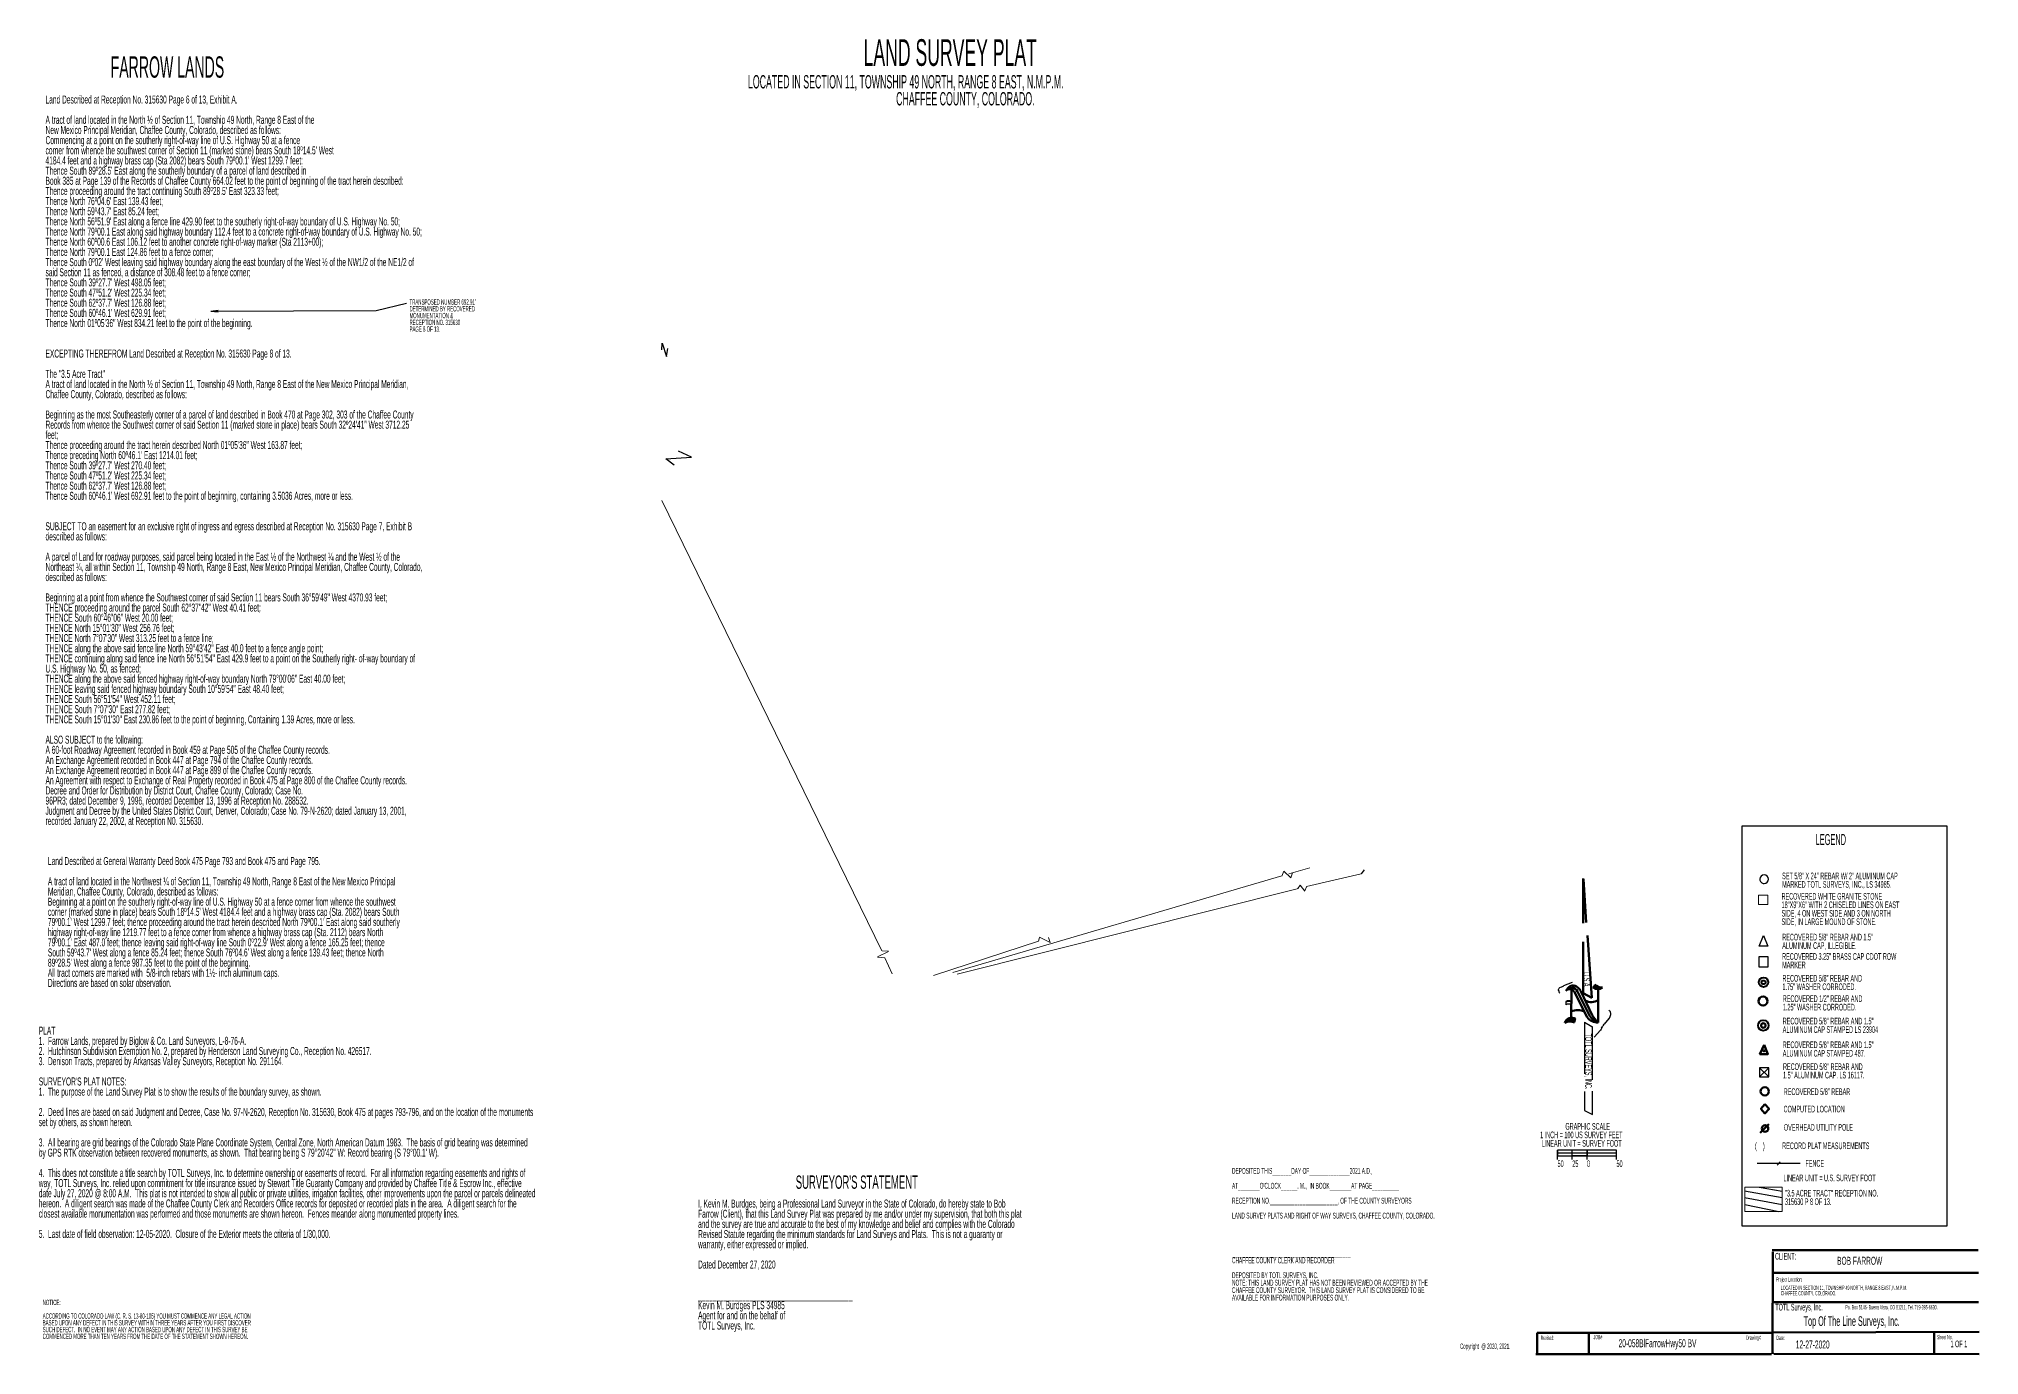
# Model space of a CAD drawing. Extents: x 2835785 to 2851632, y 1243954 to 1251877.
# Drawn here: x 2848956 to 2849944, y 1247658 to 1248328 of the extents above; entities that cross this region are included whole.
import ezdxf

# ---------------------------------------------------------------- set-up
doc = ezdxf.new("R2010")
doc.units = 0
doc.header["$MEASUREMENT"] = 0
for name, pattern in [('Dash Dot6', [194.363279, 48.590819, -43.731734, 9.718163, -43.731743, 48.590819]), ('Dash Dot7', [193.865847, 48.466461, -43.619812, 9.693292, -43.619821, 48.466461]), ('Dash Dot8', [177.869152, 44.467287, -40.020556, 8.893457, -40.020564, 44.467287]), ('Dash Dot9', [178.598509, 44.649626, -40.184661, 8.929925, -40.18467, 44.649626]), ('Dash Long2', [77.125368, 33.61875, -9.887867, 33.61875]), ('Dash Long3', [428.578266, 186.816169, -54.945928, 186.816169]), ('Dash Med', [212.629034, 76.908372, -58.812289, 76.908372]), ('Dash Med1', [211.059148, 76.340542, -58.378065, 76.340542]), ('Dash Med2', [209.487385, 75.772031, -57.943322, 75.772031]), ('Dash Med3', [214.900376, 77.729922, -59.440532, 77.729922]), ('Fence Rail13', [655.764611, 262.305841, -131.15293, 262.305841]), ('Long Dash3', [331.917894, 110.639298, -55.319649, 110.639298, -55.319649])]:
    doc.linetypes.add(name, pattern=pattern)
for name, color, linetype, true_color in [('Dot_Layer', 7, 'Continuous', 0x000000), ('Layout', 5, 'Continuous', 0x0000ff), ('R315630P7', 5, 'Continuous', 0x0000ff), ('Text', 5, 'Continuous', 0x0000ff)]:
    doc.layers.add(name, color=color, linetype=linetype, true_color=true_color)
doc.styles.add('Banjoman Open Bold3', font='txt', dxfattribs={"width": 0.383816, "height": 13.8})

msp = doc.modelspace()

# ---------------------------------------------------------------- linework, layer by layer
at = {"layer": 'Dot_Layer', "color": 18, "linetype": 'ByBlock', "lineweight": 25, "ltscale": 30, "true_color": 0x000000}
msp.add_line((2849743.27, 1247827.13), (2849747.03, 1247824.97), dxfattribs=at)
at = {"layer": 'Layout', "color": 5, "linetype": 'ByBlock', "ltscale": 30, "true_color": 0x0000ff}
for p, q in [((2849128.1, 1248189.39), (2849143.7, 1248193.09)), ((2849043.94, 1248189.15), (2849047.66, 1248189.65)), ((2849043.94, 1248189.15), (2849128.1, 1248189.39)), ((2849043.94, 1248189.15), (2849047.66, 1248188.68)), ((2849273.56, 1248169.35), (2849273.84, 1248172.85)), ((2849273.84, 1248172.85), (2849275.89, 1248165.97)), ((2849275.89, 1248165.97), (2849276.62, 1248170.02)), ((2849275.56, 1248113.85), (2849288.68, 1248114.77)), ((2849279.87, 1248110.72), (2849275.56, 1248113.85)), ((2849288.68, 1248114.77), (2849282.15, 1248117.77)), ((2849729.56, 1247757.12), (2849729.56, 1247762)), ((2849729.56, 1247759), (2849729.56, 1247762)), ((2849729.56, 1247760.5), (2849759.56, 1247760.5)), ((2849737.06, 1247757.12), (2849737.06, 1247762)), ((2849737.06, 1247759), (2849737.06, 1247762)), ((2849744.56, 1247757.12), (2849744.56, 1247762)), ((2849744.56, 1247759), (2849744.56, 1247762)), ((2849759.56, 1247757.12), (2849759.56, 1247762))]:
    msp.add_line(p, q, dxfattribs=at)
at = {"layer": 'Layout', "color": 5, "linetype": 'ByBlock', "lineweight": 13, "ltscale": 30, "true_color": 0x0000ff}
for p, q in [((2849589.16, 1247901.46), (2849590.26, 1247904)), ((2849590.17, 1247904), (2849593.81, 1247900.53)), ((2849593.83, 1247900.5), (2849594.56, 1247903.05)), ((2849597.41, 1247895.09), (2849598.54, 1247896.76)), ((2849598.58, 1247896.76), (2849600.97, 1247893.83)), ((2849600.97, 1247893.96), (2849601.69, 1247895.99)), ((2849465.42, 1247868.25), (2849465.89, 1247870.27)), ((2849465.89, 1247870.34), (2849471.2, 1247867.65)), ((2849471.27, 1247867.58), (2849470.4, 1247870.14)), ((2849387.09, 1247859.85), (2849383.35, 1247860.22)), ((2849383.42, 1247860.29), (2849388.96, 1247863.12)), ((2849388.99, 1247863.16), (2849385.69, 1247863.4)), ((2849390.92, 1247851.78), (2849387.09, 1247859.86))]:
    msp.add_line(p, q, dxfattribs=at)
at = {"layer": 'Layout', "color": 5, "linetype": 'ByBlock', "lineweight": 50, "ltscale": 30, "true_color": 0x0000ff}
for p, q in [((2849742.64, 1247877.57), (2849742.64, 1247900.23)), ((2849742.7, 1247899.94), (2849744.16, 1247877.81)), ((2849742.64, 1247841.92), (2849742.64, 1247867.92)), ((2849744.86, 1247871.17), (2849747.04, 1247839.55)), ((2849736.58, 1247843.71), (2849736.56, 1247829.34)), ((2849737.96, 1247842.63), (2849744.59, 1247829.57)), ((2849739.7, 1247842.73), (2849745.96, 1247830.07)), ((2849741.42, 1247842.96), (2849747.19, 1247830.74)), ((2849747.04, 1247839.45), (2849742.67, 1247841.9)), ((2849750.28, 1247843.88), (2849750.27, 1247826.88))]:
    msp.add_line(p, q, dxfattribs=at)
at = {"layer": 'Layout', "color": 18, "linetype": 'ByBlock', "lineweight": 0, "ltscale": 30, "true_color": 0x000000}
for p, q in [((2849831.93, 1247891.69), (2849836.57, 1247891.69)), ((2849831.93, 1247891.69), (2849831.93, 1247887.06)), ((2849831.93, 1247887.06), (2849836.57, 1247887.06)), ((2849836.57, 1247891.69), (2849836.57, 1247887.06))]:
    msp.add_line(p, q, dxfattribs=at)
at = {"layer": 'Layout', "color": 5, "linetype": 'ByBlock', "lineweight": 25, "ltscale": 30, "true_color": 0x0000ff}
for p, q in [((2849731.73, 1247845.14), (2849732.73, 1247845.54)), ((2849732.73, 1247845.68), (2849737.2, 1247847.47)), ((2849747.68, 1247844.78), (2849748.55, 1247846.31)), ((2849730.09, 1247843.66), (2849730.17, 1247844.06)), ((2849730.11, 1247843.22), (2849730.09, 1247843.66)), ((2849730.53, 1247842.08), (2849730.13, 1247843.16)), ((2849730.17, 1247844.06), (2849730.43, 1247844.42)), ((2849730.45, 1247844.42), (2849730.8, 1247844.7)), ((2849730.8, 1247841.89), (2849730.57, 1247842.06)), ((2849730.8, 1247844.7), (2849731.64, 1247845.12)), ((2849738.7, 1247828.76), (2849738.24, 1247826.85)), ((2849743.28, 1247827.06), (2849743.28, 1247800.74)), ((2849752.75, 1247825.22), (2849753.34, 1247826.03)), ((2849753.39, 1247826.08), (2849755.88, 1247828.88)), ((2849755.67, 1247833.19), (2849756.1, 1247832.9)), ((2849756.19, 1247829.8), (2849755.72, 1247828.64)), ((2849756.14, 1247832.85), (2849756.38, 1247832.36)), ((2849756.48, 1247830.81), (2849756.19, 1247829.8)), ((2849756.38, 1247832.36), (2849756.57, 1247831.54)), ((2849756.57, 1247831.44), (2849756.48, 1247830.81)), ((2849747.11, 1247824.85), (2849747.1, 1247797.75)), ((2849751.35, 1247823.07), (2849748.12, 1247819.49)), ((2849751.73, 1247823.6), (2849751.35, 1247823.07)), ((2849752.06, 1247824.18), (2849751.73, 1247823.6)), ((2849751.92, 1247823.97), (2849752.6, 1247825.12)), ((2849743.27, 1247791.79), (2849743.28, 1247782.07)), ((2849747.28, 1247780.02), (2849747.28, 1247791.96)), ((2849743.28, 1247782.07), (2849747.28, 1247780.02))]:
    msp.add_line(p, q, dxfattribs=at)
at = {"layer": 'Layout', "color": 18, "linetype": 'ByBlock', "lineweight": 25, "ltscale": 30, "true_color": 0x000000}
for p, q in [((2849832.43, 1247803.87), (2849837.07, 1247799.23)), ((2849837.07, 1247803.87), (2849832.43, 1247799.23))]:
    msp.add_line(p, q, dxfattribs=at)
at = {"layer": 'Layout', "color": 18, "linetype": 'ByBlock', "lineweight": 50, "ltscale": 30, "true_color": 0x000000}
msp.add_line((2849837.15, 1247775.23), (2849832.67, 1247770.75), dxfattribs=at)
at = {"layer": 'Layout', "color": 5, "linetype": 'ByBlock', "lineweight": 25, "true_color": 0x0000ff}
msp.add_line((2849842.85, 1247755.92), (2849841.3, 1247754.37), dxfattribs=at)
at = {"layer": 'Layout', "color": 5, "linetype": 'ByBlock', "lineweight": 80, "ltscale": 30, "true_color": 0x0000ff}
for p, q in [((2849943.75, 1247711.05), (2849838.75, 1247711.05)), ((2849839.17, 1247710.23), (2849839.03, 1247658.21)), ((2849943.9, 1247699.51), (2849838.9, 1247699.51)), ((2849943.9, 1247684.51), (2849838.9, 1247684.51)), ((2849794.83, 1247668.98), (2849719.17, 1247668.98)), ((2849719.17, 1247668.98), (2849719.17, 1247657.73)), ((2849745.51, 1247657.54), (2849745.51, 1247668.79)), ((2849839.17, 1247668.98), (2849794.17, 1247668.98)), ((2849944.2, 1247669.51), (2849838.92, 1247669.08)), ((2849921.34, 1247658.09), (2849921.28, 1247669.34)), ((2849718.51, 1247658.14), (2849793.51, 1247658.14)), ((2849793.51, 1247658.14), (2849838.51, 1247658.14)), ((2849839.73, 1247658.27), (2849944.13, 1247658.13))]:
    msp.add_line(p, q, dxfattribs=at)
at = {"layer": 'Layout', "color": 5, "linetype": 'Dash Med', "lineweight": 13, "ltscale": 30, "true_color": 0x0000ff}
msp.add_lwpolyline([(2849273.57, 1248092.62), (2849385.66, 1247863.4)], dxfattribs=at)
at = {"layer": 'Layout', "color": 5, "linetype": 'ByBlock', "lineweight": 25, "ltscale": 30, "true_color": 0x0000ff}
msp.add_lwpolyline([(2849823.36, 1247723.48), (2849927.89, 1247723.48), (2849927.89, 1247926.88), (2849823.36, 1247926.88), (2849823.36, 1247723.48)], dxfattribs=at)
at = {"layer": 'Layout', "color": 5, "linetype": 'Long Dash3', "lineweight": 13, "ltscale": 30, "true_color": 0x0000ff}
msp.add_lwpolyline([(2849603.44, 1247905.59), (2849592.8, 1247902.54)], dxfattribs=at)
at = {"layer": 'Layout', "color": 5, "linetype": 'Dash Long2', "ltscale": 30, "true_color": 0x0000ff}
msp.add_lwpolyline([(2849631.18, 1247904.66), (2849629.6, 1247902.63)], dxfattribs=at)
at = {"layer": 'Layout', "color": 5, "linetype": 'Dash Long3', "lineweight": 13, "ltscale": 30, "true_color": 0x0000ff}
msp.add_lwpolyline([(2849629.59, 1247902.67), (2849601.78, 1247896.08)], dxfattribs=at)
at = {"layer": 'Layout', "color": 18, "linetype": 'ByBlock', "lineweight": 25, "ltscale": 30, "true_color": 0x000000}
for points in [[(2849834.33, 1247871.2), (2849836.55, 1247865.84), (2849832.18, 1247865.84), (2849834.33, 1247871.2)], [(2849832.01, 1247860.33), (2849831.95, 1247855.29), (2849836.84, 1247855.26), (2849836.84, 1247860.33), (2849832.01, 1247860.33)], [(2849832.43, 1247803.92), (2849832.43, 1247799.28), (2849837.07, 1247799.28), (2849837.07, 1247803.92), (2849832.43, 1247803.92)]]:
    msp.add_lwpolyline(points, dxfattribs=at)
at = {"layer": 'Layout', "color": 18, "linetype": 'ByBlock', "lineweight": 50, "ltscale": 30, "true_color": 0x000000}
for points in [[(2849834.66, 1247815.48), (2849836.62, 1247810.84), (2849832.6, 1247810.87), (2849834.66, 1247815.48)], [(2849835.08, 1247785.34), (2849833.1, 1247783.02), (2849835.16, 1247780.62), (2849837.27, 1247782.94), (2849835.08, 1247785.34)]]:
    msp.add_lwpolyline(points, dxfattribs=at)
at = {"layer": 'Layout', "color": 5, "linetype": 'ByBlock', "ltscale": 30, "true_color": 0x0000ff}
for points in [[(2849729.56, 1247759), (2849759.56, 1247759), (2849759.56, 1247762), (2849729.56, 1247762), (2849729.56, 1247759)], [(2849729.56, 1247760.5), (2849737.06, 1247760.5), (2849737.06, 1247762), (2849729.56, 1247762), (2849729.56, 1247760.5)], [(2849737.06, 1247760.5), (2849744.56, 1247760.5), (2849744.56, 1247759), (2849737.06, 1247759), (2849737.06, 1247760.5)], [(2849744.56, 1247760.5), (2849759.56, 1247760.5), (2849759.56, 1247762), (2849744.56, 1247762), (2849744.56, 1247760.5)]]:
    msp.add_lwpolyline(points, dxfattribs=at)
at = {"layer": 'Layout', "color": 5, "linetype": 'Fence Rail13', "lineweight": 25, "ltscale": 30, "true_color": 0x0000ff}
msp.add_lwpolyline([(2849853, 1247755.15), (2849831.14, 1247755.15)], dxfattribs=at)
at = {"layer": 'Layout', "color": 5, "linetype": 'Dash Dot6', "lineweight": 25, "ltscale": 30, "true_color": 0x0000ff}
msp.add_lwpolyline([(2849824.73, 1247741.26), (2849843.85, 1247737.77)], dxfattribs=at)
at = {"layer": 'Layout', "color": 5, "linetype": 'Dash Dot7', "lineweight": 25, "ltscale": 30, "true_color": 0x0000ff}
msp.add_lwpolyline([(2849824.8, 1247737.82), (2849843.85, 1247734.2)], dxfattribs=at)
at = {"layer": 'Layout', "color": 5, "linetype": 'ByBlock', "lineweight": 13, "ltscale": 30, "true_color": 0x0000ff}
msp.add_lwpolyline([(2849824.84, 1247730.69), (2849843.89, 1247730.69), (2849843.89, 1247743.13), (2849824.84, 1247743.13), (2849824.84, 1247730.69)], dxfattribs=at)
at = {"layer": 'Layout', "color": 5, "linetype": 'Dash Dot9', "lineweight": 25, "ltscale": 30, "true_color": 0x0000ff}
msp.add_lwpolyline([(2849832.18, 1247743.12), (2849843.9, 1247741.04)], dxfattribs=at)
at = {"layer": 'Layout', "color": 5, "linetype": 'Dash Dot8', "lineweight": 25, "ltscale": 30, "true_color": 0x0000ff}
msp.add_lwpolyline([(2849824.83, 1247734.21), (2849842.25, 1247730.64)], dxfattribs=at)
at = {"layer": 'Layout', "color": 5, "linetype": 'ByBlock', "lineweight": -3, "ltscale": 30, "true_color": 0x0000ff}
msp.add_lwpolyline([(2849824.84, 1247730.69), (2849824.84, 1247730.69)], dxfattribs=at)
at = {"layer": 'Layout', "color": 18, "linetype": 'ByBlock', "lineweight": 40, "ltscale": 30, "true_color": 0x000000}
for centre, radius in [((2849834.45, 1247847.39), 2.41), ((2849834.42, 1247847.37), 1.01), ((2849834.3, 1247825.42), 2.69)]:
    msp.add_circle(centre, radius, dxfattribs=at)
at = {"layer": 'Layout', "color": 18, "linetype": 'ByBlock', "lineweight": 50, "ltscale": 30, "true_color": 0x000000}
for centre, radius in [((2849834.16, 1247837.8), 2.3), ((2849834.3, 1247825.42), 1.13), ((2849835.05, 1247791.86), 2.1), ((2849835.19, 1247772.99), 1.67)]:
    msp.add_circle(centre, radius, dxfattribs=at)
at = {"layer": 'Layout', "color": 5, "linetype": 'ByBlock', "lineweight": 50, "ltscale": 30, "true_color": 0x0000ff}
msp.add_circle((2849834.7, 1247812.48), 0.3, dxfattribs=at)
at = {"layer": 'Layout', "color": 5, "linetype": 'ByBlock', "ltscale": 30, "true_color": 0x0000ff}
for start, end in [(90.00014, 180.00013), (179.99985, 269.99986), (0.00002, 89.99998), (270.00014, 0.00014)]:
    msp.add_arc((2849834.75, 1247899.87), 2.24, start, end, dxfattribs=at)
at = {"layer": 'Layout', "color": 5, "linetype": 'ByBlock', "lineweight": 50, "ltscale": 30, "true_color": 0x0000ff}
for centre, radius, start, end in [((2849739.26, 1247840.38), 6.08, 122.99345, 153.50571), ((2849737.38, 1247841.63), 4.11, 79.48949, 110.41075), ((2849735.88, 1247839.51), 6.57, 31.74554, 69.92884), ((2849750.81, 1247848.23), 3.81, 224.95749, 295.01713), ((2849752.05, 1247849.51), 4.75, 222.42262, 274.43766), ((2849736.66, 1247841.42), 3.31, 23.78578, 149.25869), ((2849735.71, 1247841.28), 2.62, 30.80066, 136.07017), ((2849746.78, 1247843.15), 5.89, 237.7244, 306.50771), ((2849750.03, 1247847.39), 3.54, 228.17974, 312.63201), ((2849736.73, 1247825.82), 3.54, 56.32075, 163.40181), ((2849735.82, 1247822.72), 4.79, 59.40215, 121.03169), ((2849736.46, 1247824.6), 3.81, 58.11004, 144.19767), ((2849739.8, 1247825.77), 7.5, 63.78317, 115.66772), ((2849749.97, 1247833.67), 6.76, 217.2673, 272.73448), ((2849753.28, 1247835.49), 9.11, 216.54712, 250.36485), ((2849762.45, 1247839.94), 17.82, 211.11633, 226.94437)]:
    msp.add_arc(centre, radius, start, end, dxfattribs=at)
at = {"layer": 'Layout', "color": 5, "linetype": 'ByBlock', "lineweight": 25, "ltscale": 30, "true_color": 0x0000ff}
for centre, radius, start, end in [((2849735.18, 1247834.04), 3.57, 67.53871, 114.20019), ((2849739.31, 1247836.78), 5.57, 170.57331, 188.47751), ((2849735.19, 1247834.95), 3.07, 63.43494, 116.56507), ((2849735.23, 1247833.19), 3.07, 63.43494, 116.56507)]:
    msp.add_arc(centre, radius, start, end, dxfattribs=at)
at = {"layer": 'R315630P7', "color": 5, "linetype": 'Dash Med2', "lineweight": 13, "ltscale": 30, "true_color": 0x0000ff}
msp.add_lwpolyline([(2849589.22, 1247901.56), (2849421.72, 1247852.36)], dxfattribs=at)
at = {"layer": 'R315630P7', "color": 5, "linetype": 'Dash Med3', "lineweight": 13, "ltscale": 30, "true_color": 0x0000ff}
msp.add_lwpolyline([(2849597.67, 1247895.1), (2849423.96, 1247851.56)], dxfattribs=at)
at = {"layer": 'R315630P7', "color": 5, "linetype": 'Dash Med1', "lineweight": 13, "ltscale": 30, "true_color": 0x0000ff}
msp.add_lwpolyline([(2849465.42, 1247868.25), (2849411.9, 1247850.85)], dxfattribs=at)

# ---------------------------------------------------------------- texts
at = {"layer": 'Layout'}
for s, height, width, p in [('LAND SURVEY PLAT', 13.5783, 0.493958, (2849376.3, 1248313.97)), ('LOCATED IN SECTION 11, TOWNSHIP 49 NORTH, RANGE 8 EAST, N.M.P.M.', 6.79, 0.493735, (2849317.43, 1248302.47)), ('CHAFFEE COUNTY, COLORADO.', 6.79, 0.493735, (2849392.86, 1248293.84)), ('Land Described at Reception No. 315630 Page 6 of 13, Exhibit A.', 4.0733, 0.494032, (2848959.86, 1248294.81)), ('A tract of land located in the North ½ of Section 11, Township 49 North, Range 8 East of the ', 4.0733, 0.494032, (2848959.86, 1248284.46)), ('New Mexico Principal Meridian, Chaffee County, Colorado, described as follows:', 4.0733, 0.494032, (2848959.86, 1248279.29)), ("corner from whence the southwest corner of Section 11 (marked stone) bears South 18º14.5' West ", 4.0733, 0.494032, (2848959.86, 1248268.94)), ('Commencing at a point on the southerly right-of-way line of U.S. Highway 50 at a fence ', 4.0733, 0.494032, (2848959.86, 1248274.11)), ("Thence South 89º28.5' East along the southerly boundary of a parcel of land described in ", 4.0733, 0.494032, (2848959.86, 1248258.59)), ("4184.4 feet and a highway brass cap (Sta 2082) bears South 79º00.1' West 1299.7 feet:", 4.0733, 0.494032, (2848959.86, 1248263.77)), ("Thence proceeding around the tract continuing South 89º28.5' East 323.33 feet;", 4.0733, 0.494032, (2848959.86, 1248248.25)), ('Book 385 at Page 139 of the Records of Chaffee County 664.02 feet to the point of beginning of the tract herein described:', 4.07333, 0.494032, (2848959.86, 1248253.42)), ("Thence North 76º04.6' East 139.43 feet;", 4.0733, 0.494032, (2848959.86, 1248243.07)), ("Thence North 59º43.7' East 85.24 feet;", 4.0733, 0.494032, (2848959.86, 1248237.9)), ("Thence North 56º51.9' East along a fence line 429.90 feet to the southerly right-of-way boundary of U.S. Highway No. 50;", 4.07333, 0.494032, (2848959.86, 1248232.73)), ('Thence North 79º00.1 East along said highway boundary 112.4 feet to a concrete right-of-way boundary of U.S. Highway No. 50;', 4.07333, 0.494032, (2848959.86, 1248227.55)), ('Thence North 60º00.6 East 106.12 feet to another concrete right-of-way marker (Sta 2113+00);', 4.0733, 0.494032, (2848959.86, 1248222.38)), ('Thence North 79º00.1 East 124.86 feet to a fence corner;', 4.0733, 0.494032, (2848959.86, 1248217.21)), ("Thence South 0º02' West leaving said highway boundary along the east boundary of the West ½ of the NW1/2 of the NE1/2 of ", 4.07333, 0.494032, (2848959.86, 1248212.03)), ('said Section 11 as fenced, a distance of 308.48 feet to a fence corner;', 4.0733, 0.494032, (2848959.86, 1248206.86)), ("Thence South 39º27.7' West 498.05 feet;", 4.0733, 0.494032, (2848959.86, 1248201.69)), ("Thence South 47º51.2' West 225.34 feet;", 4.0733, 0.494032, (2848959.86, 1248196.51)), ("Thence South 62º37.7' West 126.88 feet;", 4.0733, 0.494032, (2848959.86, 1248191.34)), ("TRANSPOSED NUMBER 692.91'", 2.715, 0.494403, (2849145.15, 1248192.39)), ('DETERMINED BY RECOVERED', 2.715, 0.494403, (2849145.15, 1248188.94)), ("Thence South 60º46.1' West 629.91 feet;", 4.0733, 0.494032, (2848959.86, 1248186.17)), ('Thence North 01º05\'36" West 834.21 feet to the point of the beginning.', 4.0733, 0.494032, (2848959.86, 1248180.99)), ('MONUMENTATION & ', 2.715, 0.494403, (2849145.15, 1248185.5)), ('RECEPTION NO. 315630', 2.715, 0.494403, (2849145.15, 1248182.05)), ('PAGE 8 OF 13.', 2.715, 0.494403, (2849145.15, 1248178.6)), ('EXCEPTING THEREFROM Land Described at Reception No. 315630 Page 8 of 13.', 4.0733, 0.494032, (2848959.86, 1248165.47)), ('A tract of land located in the North ½ of Section 11, Township 49 North, Range 8 East of the New Mexico Principal Meridian, ', 4.07333, 0.494032, (2848959.86, 1248149.95)), ('The "3.5 Acre Tract" ', 4.0733, 0.494032, (2848959.86, 1248155.13)), ('Chaffee County, Colorado, described as follows:', 4.0733, 0.494032, (2848959.86, 1248144.78)), ('Beginning as the most Southeasterly corner of a parcel of land described in Book 470 at Page 302, 303 of the Chaffee County ', 4.07333, 0.494032, (2848959.86, 1248134.43)), ('Records from whence the Southwest corner of said Section 11 (marked stone in place) bears South 32º24\'41" West 3712.25 ', 4.07333, 0.494032, (2848959.86, 1248129.26)), ('feet; ', 4.073, 0.494032, (2848959.86, 1248124.09)), ('Thence proceeding around the tract herein described North 01º05\'36" West 163.87 feet;', 4.0733, 0.494032, (2848959.86, 1248118.91)), ("Thence preceding North 60º46.1' East 1214.01 feet;", 4.0733, 0.494032, (2848959.86, 1248113.74)), ("Thence South 39º27.7' West 270.40 feet;", 4.0733, 0.494032, (2848959.86, 1248108.57)), ("Thence South 47º51.2' West 225.34 feet;", 4.0733, 0.494032, (2848959.86, 1248103.39)), ("Thence South 62º37.7' West 126.88 feet;", 4.0733, 0.494032, (2848959.86, 1248098.22)), ("Thence South 60º46.1' West 692.91 feet to the point of beginning, containing 3.5036 Acres, more or less.", 4.07333, 0.494032, (2848959.86, 1248093.05)), ('described as follows: ', 4.0733, 0.494032, (2848959.86, 1248072.35)), ('SUBJECT TO an easement for an exclusive right of ingress and egress described at Reception No. 315630 Page 7, Exhibit B ', 4.07333, 0.494032, (2848959.86, 1248077.53)), ('A parcel of Land for roadway purposes, said parcel being located in the East ½ of the Northwest ¼ and the West ½ of the ', 4.07333, 0.494032, (2848959.86, 1248062.01)), ('described as follows:', 4.0733, 0.494032, (2848959.86, 1248051.66)), ('Northeast ¼, all within Section 11, Township 49 North, Range 8 East, New Mexico Principal Meridian, Chaffee County, Colorado, ', 4.07333, 0.494032, (2848959.86, 1248056.83)), ('Beginning at a point from whence the Southwest corner of said Section 11 bears South 36%%D59\'49" West 4370.93 feet;  ', 4.07333, 0.494032, (2848959.86, 1248041.31)), ('THENCE proceeding around the parcel South 62%%D37"42" West 40.41 feet;  ', 4.0733, 0.494032, (2848959.86, 1248036.14)), ('THENCE South 60%%D46"06" West 20.00 feet;  ', 4.0733, 0.494032, (2848959.86, 1248030.97)), ('THENCE North 15%%D01\'30" West 256.76 feet;  ', 4.0733, 0.494032, (2848959.86, 1248025.79)), ('THENCE North 7%%D07\'30" West 313.25 feet to a fence line;  ', 4.0733, 0.494032, (2848959.86, 1248020.62)), ('THENCE along the above said fence line North 59%%D43\'42" East 40.0 feet to a fence angle point;  ', 4.0733, 0.494032, (2848959.86, 1248015.45)), ('THENCE continuing along said fence line North 56%%D51\'54" East 429.9 feet to a point on the Southerly right- of-way boundary of ', 4.07333, 0.494032, (2848959.86, 1248010.27)), ('THENCE along the above said fenced highway right-of-way boundary North 79%%D00\'06" East 40.00 feet;  ', 4.07333, 0.494032, (2848959.86, 1247999.93)), ('U.S. Highway No. 50, as fenced;  ', 4.0733, 0.494032, (2848959.86, 1248005.1)), ('THENCE leaving said fenced highway boundary South 10%%D59\'54" East 48.40 feet;  ', 4.0733, 0.494032, (2848959.86, 1247994.75)), ('THENCE South 56%%D51\'54" West 452.11 feet; ', 4.0733, 0.494032, (2848959.86, 1247989.58)), ('THENCE South 7%%D07\'30" East 277.82 feet; ', 4.0733, 0.494032, (2848959.86, 1247984.41)), ('THENCE South 15%%D01\'30" East 230.86 feet to the point of beginning, Containing 1.39 Acres, more or less.', 4.07333, 0.494032, (2848959.86, 1247979.23)), ('ALSO SUBJECT to the following:', 4.0733, 0.494032, (2848959.86, 1247968.89)), ('A 60-foot Roadway Agreement recorded in Book 459 at Page 505 of the Chaffee County records.', 4.0733, 0.494032, (2848959.86, 1247963.71)), ('An Exchange Agreement recorded in Book 447 at Page 794 of the Chaffee County records.', 4.0733, 0.494032, (2848959.86, 1247958.54)), ('An Exchange Agreement recorded in Book 447 at Page 899 of the Chaffee County records.', 4.0733, 0.494032, (2848959.86, 1247953.37)), ('An Agreement with respect to Exchange of Real Property recorded in Book 475 at Page 800 of the Chaffee County records.', 4.07333, 0.494032, (2848959.86, 1247948.19)), ('Decree and Order for Distribution by District Court, Chaffee County, Colorado; Case No.', 4.0733, 0.494032, (2848959.86, 1247943.02)), ('Judgment and Decree by the United States District Court, Denver, Colorado; Case No. 79-N-2620; dated January 13, 2001, ', 4.07333, 0.494032, (2848959.86, 1247932.67)), ('96PR3; dated December 9, 1996, recorded December 13, 1996 at Reception No. 288532.', 4.0733, 0.494032, (2848959.86, 1247937.85)), ('recorded January 22, 2002, at Reception N0. 315630.', 4.0733, 0.494032, (2848959.86, 1247927.5)), ('LEGEND', 5.628, 0.40061, (2849860.92, 1247917.27)), ('Land Described at General Warranty Deed Book 475 Page 793 and Book 475 and Page 795.', 4.0733, 0.494032, (2848961.08, 1247907.1)), ('A tract of land located in the Northwest ¼ of Section 11, Township 49 North, Range 8 East of the New Mexico Principal ', 4.07333, 0.494032, (2848961.08, 1247896.75)), ('Meridian, Chaffee County, Colorado, described as follows:', 4.0733, 0.494032, (2848961.08, 1247891.58)), ("corner (marked stone in place) bears South 18º14.5' West 4184.4 feet and a highway brass cap (Sta. 2082) bears South ", 4.07333, 0.494032, (2848961.08, 1247881.23)), ('Beginning at a point on the southerly right-of-way line of U.S. Highway 50 at a fence corner from whence the southwest ', 4.07333, 0.494032, (2848961.08, 1247886.4)), ('18"X9"X6" WITH 2 CHISELED LINES ON EAST ', 3.395, 0.493735, (2849843.59, 1247885.15)), ('RECOVERED WHITE GRANITE STONE ', 3.395, 0.493735, (2849843.59, 1247889.47)), ("79º00.1' West 1299.7 feet; thence proceeding around the tract herein described North 79º00.1' East along said southerly ", 4.07333, 0.494032, (2848961.08, 1247876.06)), ('highway right-of-way line 1219.77 feet to a fence corner from whence a highway brass cap (Sta. 2112) bears North ', 4.07333, 0.494032, (2848961.08, 1247870.88)), ('SIDE, 4 ON WEST SIDE AND 3 ON NORTH ', 3.395, 0.493735, (2849843.59, 1247880.84)), ('SIDE, IN LARGE MOUND OF STONE.', 3.395, 0.493735, (2849843.59, 1247876.53)), ("79º00.1' East 487.0 feet; thence leaving said right-of-way line South 0º22.9' West along a fence 165.25 feet; thence ", 4.07333, 0.494032, (2848961.08, 1247865.71)), ('ALUMINUM CAP, ILLEGIBLE.', 3.395, 0.493735, (2849843.94, 1247864.39)), ('RECOVERED 5/8" REBAR AND 1.5" ', 3.395, 0.493735, (2849843.94, 1247868.71)), ("89º28.5' West along a fence 987.35 feet to the point of the beginning.", 4.0733, 0.494032, (2848961.08, 1247855.36)), ("South 59º43.7' West along a fence 85.24 feet; thence South 76º04.6' West along a fence 139.43 feet; thence North ", 4.07333, 0.494032, (2848961.08, 1247860.54)), ('RECOVERED 3.25" BRASS CAP CDOT ROW ', 3.395, 0.493735, (2849843.88, 1247858.84)), ('MARKER', 3.395, 0.493735, (2849843.88, 1247854.52)), ('All tract corners are marked with  5/8-inch rebars with 1½- inch aluminum caps.', 4.0733, 0.494032, (2848961.08, 1247850.19)), ('Directions are based on solar observation.', 4.0733, 0.494032, (2848961.08, 1247845.02)), ('1.75" WASHER CORRODED.', 3.395, 0.493735, (2849844.04, 1247843.42)), ('RECOVERED 5/8" REBAR AND ', 3.395, 0.493735, (2849844.04, 1247847.73)), ('1.25" WASHER CORRODED.', 3.395, 0.493735, (2849844.22, 1247833.04)), ('RECOVERED 1/2" REBAR AND ', 3.395, 0.493735, (2849844.22, 1247837.35)), ('RECOVERED 5/8" REBAR AND 1.5" ', 3.395, 0.493735, (2849844.18, 1247825.94)), ('1.  Farrow Lands, prepared by Biglow & Co. Land Surveyors, L-8-76-A.', 4.0733, 0.494032, (2848956.44, 1247815.55)), ('PLAT', 4.073, 0.494032, (2848956.44, 1247820.72)), ('ALUMINUM CAP STAMPED LS 23904 ', 3.395, 0.493735, (2849844.18, 1247821.63)), ('RECOVERED 5/8" REBAR AND 1.5" ', 3.395, 0.493735, (2849844.19, 1247813.88)), ('3.  Denison Tracts, prepared by Arkansas Valley Surveyors, Reception No. 291164.', 4.0733, 0.494032, (2848956.44, 1247805.2)), ('2.  Hutchinson Subdivision Exemption No. 2, prepared by Henderson Land Surveying Co., Reception No. 426517.', 4.07333, 0.494032, (2848956.44, 1247810.38)), ('ALUMINUM CAP STAMPED 487.', 3.395, 0.493735, (2849844.19, 1247809.57)), ('RECOVERED 5/8" REBAR AND ', 3.395, 0.493735, (2849844.34, 1247802.74)), ("SURVEYOR'S PLAT NOTES:", 4.0733, 0.494032, (2848956.44, 1247794.86)), ('1.5" ALUMINUM CAP. LS 16117.', 3.395, 0.493735, (2849844.34, 1247798.43)), ('1.  The purpose of the Land Survey Plat is to show the results of the boundary survey, as shown.', 4.0733, 0.494032, (2848956.44, 1247789.68)), ('RECOVERED 5/8" REBAR ', 3.395, 0.493735, (2849844.71, 1247789.98)), ('set by others, as shown hereon.', 4.0733, 0.494032, (2848956.44, 1247774.16)), ('2.  Deed lines are based on said Judgment and Decree, Case No. 97-N-2620, Reception No. 315630, Book 475 at pages 793-796, and on the location of the monuments ', 4.07333, 0.494032, (2848956.44, 1247779.34)), ('COMPUTED LOCATION', 3.395, 0.493735, (2849844.61, 1247781.16)), ('3.  All bearing are grid bearings of the Colorado State Plane Coordinate System, Central Zone, North American Datum 1983.  The basis of grid bearing was determined ', 4.07333, 0.494032, (2848956.44, 1247763.82)), ('1 INCH = 100 US SURVEY FEET', 3.395, 0.493735, (2849720.67, 1247768.01)), ('LINEAR UNIT = SURVEY FOOT', 3.395, 0.493735, (2849721.51, 1247763.7)), ('GRAPHIC SCALE', 3.395, 0.493735, (2849733.54, 1247772.33)), ('OVERHEAD UTILITY POLE', 3.395, 0.493735, (2849844.77, 1247771.85)), ('by GPS RTK observation between recovered monuments, as shown.  That bearing being S 79%%D20\'42" W: Record bearing (S 79%%D00.1\' W).', 4.07333, 0.494032, (2848956.44, 1247758.64)), ('50', 3.395, 0.493735, (2849729.56, 1247753.33)), ('25', 3.395, 0.493735, (2849737.06, 1247753.33)), ('0', 3.39, 0.493735, (2849744.56, 1247753.33)), ('50', 3.395, 0.493735, (2849759.56, 1247753.33)), ('(    )', 3.395, 0.493735, (2849830.05, 1247762.43)), ('RECORD PLAT MEASUREMENTS', 3.395, 0.493735, (2849843.92, 1247762.44)), ('FENCE', 3.395, 0.493735, (2849855.73, 1247753.53)), ('way, TOTL Surveys, Inc. relied upon commitment for title insurance issued by Stewart Title Guaranty Company and provided by Chaffee Title & Escrow Inc., effective ', 4.07333, 0.494032, (2848956.44, 1247743.12)), ('4.  This does not constitute a title search by TOTL Surveys, Inc. to determine ownership or easements of record.  For all information regarding easements and rights of ', 4.07333, 0.494032, (2848956.44, 1247748.3)), ("SURVEYOR'S STATEMENT", 6.79, 0.535253, (2849341.75, 1247742.25)), ('DEPOSITED THIS_______DAY OF_______________2021 A.D., ', 2.9867, 0.493897, (2849563.84, 1247749.89)), ('LINEAR UNIT = U.S. SURVEY FOOT', 3.395, 0.493735, (2849844.56, 1247746.1)), ('date July 27, 2020 @ 8:00 A.M.  This plat is not intended to show all public or private utilities, irrigation facilities, other improvements upon the parcel or parcels delineated ', 4.07333, 0.494032, (2848956.44, 1247737.95)), ('hereon.  A diligent search was made of the Chaffee County Clerk and Recorders Office records for deposited or recorded plats in the area.  A diligent search for the ', 4.07333, 0.494032, (2848956.44, 1247732.78)), ('I, Kevin M. Burdges, being a Professional Land Surveyor in the State of Colorado, do hereby state to Bob ', 4.07333, 0.494032, (2849292.05, 1247732.7)), ("AT________O'CLOCK______. M.,  IN BOOK________AT PAGE__________ ", 2.9867, 0.493897, (2849563.84, 1247742.3)), ('RECEPTION NO._________________________, OF THE COUNTY SURVEYORS', 2.9867, 0.493897, (2849563.84, 1247734.71)), ('315630 P 8 OF 13.', 3.395, 0.493735, (2849845.3, 1247734.01)), ('"3.5 ACRE TRACT" RECEPTION NO. ', 3.395, 0.493735, (2849845.3, 1247738.33)), ('closest available monumentation was performed and those monuments are shown hereon.  Fences meander along monumented property lines.', 4.07333, 0.494032, (2848956.44, 1247727.6)), ('Farrow (Client), that this Land Survey Plat was prepared by me and/or under my supervision, that both this plat ', 4.07333, 0.494032, (2849292.05, 1247727.52)), ('LAND SURVEY PLATS AND RIGHT OF WAY SURVEYS, CHAFFEE COUNTY, COLORADO.', 2.9867, 0.493897, (2849563.84, 1247727.12)), ('5.  Last date of field observation: 12-05-2020.  Closure of the Exterior meets the criteria of 1/30,000.', 4.07333, 0.494032, (2848956.44, 1247717.26)), ('and the survey are true and accurate to the best of my knowledge and belief and complies with the Colorado ', 4.07333, 0.494032, (2849292.05, 1247722.35)), ('Revised Statute regarding the minimum standards for Land Surveys and Plats.  This is not a guaranty or ', 4.07333, 0.494032, (2849292.05, 1247717.18)), ('warranty, either expressed or implied.  ', 4.0733, 0.494032, (2849292.05, 1247712)), ('____________________________________________', 2.9867, 0.493897, (2849563.84, 1247708.15)), ('CHAFFEE COUNTY CLERK AND RECORDER', 2.9867, 0.493897, (2849563.84, 1247704.35)), ('CLIENT:', 3.395, 0.493735, (2849840.27, 1247706.22)), ('BOB FARROW', 4.073, 0.494032, (2849871.87, 1247703.58)), ('Dated December 27, 2020', 4.0733, 0.494032, (2849292.05, 1247701.66)), ('DEPOSITED BY TOTL SURVEYS, INC.', 2.9867, 0.493897, (2849563.84, 1247696.76)), ('Project Location:', 2.1733, 0.494096, (2849840.85, 1247695)), ('AVAILABLE FOR INFORMATION PURPOSES ONLY.', 2.9867, 0.493897, (2849563.84, 1247685.38)), ('CHAFFEE COUNTY SURVEYOR.  THIS LAND SURVEY PLAT IS CONSIDERED TO BE ', 2.9867, 0.493897, (2849563.84, 1247689.17)), ('NOTE: THIS LAND SURVEY PLAT HAS NOT BEEN REVIEWED OR ACCEPTED BY THE ', 2.9867, 0.493897, (2849563.84, 1247692.97)), ('CHAFFEE COUNTY, COLORADO.', 2.1733, 0.494096, (2849843.24, 1247688.01)), ('LOCATED IN SECTION 11, TOWNSHIP 49 NORTH, RANGE 8 EAST, N.M.P.M.', 2.1733, 0.494096, (2849843.24, 1247690.77)), ('ACCORDING TO COLORADO LAW (C. R. S. 13-80-105) YOU MUST COMMENCE ANY LEGAL ACTION ', 2.715, 0.494403, (2848958.43, 1247676.14)), ('NOTICE:', 2.715, 0.494403, (2848958.43, 1247683.04)), ('__________________________________________', 4.0733, 0.494032, (2849292.05, 1247686.14)), ('Agent for and on the behalf of', 4.0733, 0.494032, (2849292.05, 1247675.79)), ('Kevin M. Burdges PLS 34985', 4.0733, 0.494032, (2849292.05, 1247680.96)), ('TOTL Surveys, Inc.', 3.395, 0.493735, (2849840.41, 1247680.3)), ('Top Of The Line Surveys, Inc.', 4.8883, 0.493785, (2849854.84, 1247672.47)), ('Po. Box 5146- Buena Vista, CO 81211, Tel. 719-395-6630.', 2.1733, 0.494096, (2849876.12, 1247680.84)), ('SUCH DEFECT.  IN NO EVENT MAY ANY ACTION BASED UPON ANY DEFECT IN THIS SURVEY BE ', 2.715, 0.494403, (2848958.43, 1247669.25)), ('COMMENCED MORE THAN TEN YEARS FROM THE DATE OF THE STATEMENT SHOWN HEREON.', 2.715, 0.494403, (2848958.43, 1247665.8)), ('BASED UPON ANY DEFECT IN THIS SURVEY WITHIN THREE YEARS AFTER YOU FIRST DISCOVER ', 2.715, 0.494403, (2848958.43, 1247672.69)), ('TOTL Surveys, Inc.', 4.0733, 0.494032, (2849292.05, 1247670.62)), ('Revised:', 2.173, 0.494096, (2849720.91, 1247665.28)), ('JOB#', 2.173, 0.494096, (2849747.88, 1247665.65)), ('Drawing#', 2.173, 0.494096, (2849825.5, 1247665.37)), ('Date:', 2.173, 0.494096, (2849840.96, 1247665.3)), ('Sheet No.', 2.173, 0.494096, (2849922.7, 1247665.66)), ('Copyright  @ 2020, 2021.', 2.715, 0.494403, (2849679.93, 1247660.77)), ('20-058BlFarrowHwy50 BV', 4.0733, 0.494032, (2849760.63, 1247661.59)), ('12-27-2020', 4.073, 0.494032, (2849850.84, 1247660.95)), ('1 OF 1', 3.395, 0.493735, (2849929.57, 1247661.6))]:
    msp.add_text(s, height=height, dxfattribs=dict(at, width=width)).set_placement(p)
at = {"layer": 'Layout', "style": 'Banjoman Open Bold3', "width": 0.493846}
msp.add_text('FARROW LANDS', height=10.8633, dxfattribs=at).set_placement((2848993.02, 1248307.96))
at = {"layer": 'Layout', "color": 5, "true_color": 0x0000ff, "width": 0.493735}
for s, p in [('SET 5/8" X 24" REBAR W/ 2" ALUMINUM CAP', (2849843.87, 1247899.86)), ('MARKED TOTL SURVEYS, INC., LS 34985.', (2849843.87, 1247895.55))]:
    msp.add_text(s, height=3.395, dxfattribs=at).set_placement(p)
at = {"layer": 'Text', "width": 0.493735}
for s, p in [('U.S.A.', (2849742.74, 1247852.56)), ('TOTL SURVEYS, INC.', (2849743.64, 1247821.3))]:
    msp.add_text(s, height=3.395, rotation=269.97836, dxfattribs=at).set_placement(p)

doc.saveas('drawing.dxf')
